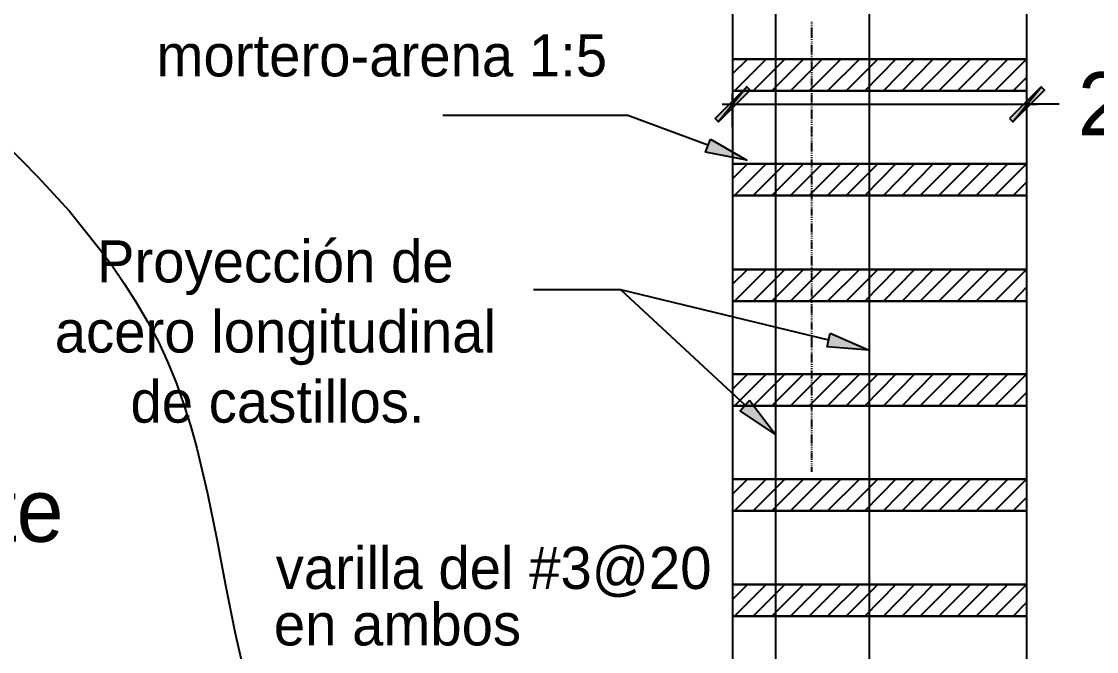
# Model space of a CAD drawing. Header units: metres. Extents: x 2.9 to 42.8, y 1.7 to 28.7.
# Drawn here: x 17.188 to 20.242, y 17.609 to 19.4 of the extents above; entities that cross this region are included whole.
import ezdxf

# ---------------------------------------------------------------- set-up
doc = ezdxf.new("R2010")
doc.units = ezdxf.units.M
for name, color, linetype in [('AMARILLO', 2, 'Continuous'), ('NEGRO', 7, 'Continuous'), ('RELLENO_NEGRO', 7, 'Continuous'), ('TEXTO', 7, 'Continuous')]:
    doc.layers.add(name, color=color, linetype=linetype)
doc.layers.add('RGB_118_118_118', color=7, linetype='Continuous', true_color=0x767676)
doc.layers.add('RGB_149_112_000', color=7, linetype='Continuous', true_color=0x957000)

msp = doc.modelspace()

# ---------------------------------------------------------------- hatches: boundary and pattern name
at = {"layer": 'RELLENO_NEGRO'}
h = msp.add_hatch(color=256, dxfattribs=at)
h.dxf.hatch_style = 1
h.paths.add_polyline_path([(19.2581, 19.2052), (19.2493, 19.214), (19.1682, 19.1153), (19.2581, 19.2052)])
h.paths.add_polyline_path([(19.2493, 19.214), (19.1682, 19.1153), (19.1594, 19.1241), (19.2493, 19.214)])
h = msp.add_hatch(color=256, dxfattribs=at)
h.dxf.hatch_style = 1
h.paths.add_polyline_path([(19.9954, 19.1241), (20.0043, 19.1153), (20.0854, 19.214), (19.9954, 19.1241)])
h.paths.add_polyline_path([(20.0043, 19.1153), (20.0854, 19.214), (20.0942, 19.2052), (20.0043, 19.1153)])
h = msp.add_hatch(color=256, dxfattribs=at)
h.dxf.hatch_style = 1
h.paths.add_polyline_path([(19.1453, 19.0659), (19.2493, 19.0059), (19.1311, 19.0288), (19.1453, 19.0659)])
h = msp.add_hatch(color=256, dxfattribs=at)
h.dxf.hatch_style = 1
h.paths.add_polyline_path([(19.4857, 18.5138), (19.5968, 18.4662), (19.4769, 18.475), (19.4857, 18.5138)])
h = msp.add_hatch(color=256, dxfattribs=at)
h.dxf.hatch_style = 1
h.paths.add_polyline_path([(19.2564, 18.3233), (19.3305, 18.2263), (19.2299, 18.2933), (19.2564, 18.3233)])

# ---------------------------------------------------------------- linework, layer by layer
at = {"layer": 'AMARILLO', "lineweight": -3}
for points in [[(19.4328, 19.3993), (19.4328, 19.3975)], [(19.4328, 19.394), (19.4328, 19.3922)], [(19.4328, 19.3887), (19.4328, 19.3869)], [(19.4328, 19.3834), (19.4328, 19.3816)], [(19.4328, 19.3798), (19.4328, 19.3781), (19.4328, 19.3746), (19.4328, 19.3728), (19.4328, 19.3693), (19.4328, 19.3675), (19.4328, 19.364), (19.4328, 19.3622), (19.4328, 19.3587), (19.4328, 19.3569)], [(19.4328, 19.3552), (19.4328, 19.3534)], [(19.4328, 19.3499), (19.4328, 19.3481)], [(19.4328, 19.3446), (19.4328, 19.3428)], [(19.4328, 19.3393), (19.4328, 19.3375)], [(19.4328, 19.334), (19.4328, 19.3322)], [(19.4328, 19.3305), (19.4328, 19.3287), (19.4328, 19.3252), (19.4328, 19.3234), (19.4328, 19.3199), (19.4328, 19.3181), (19.4328, 19.3146), (19.4328, 19.3128)], [(19.4328, 19.3111), (19.4328, 19.3093), (19.4328, 19.3075)], [(19.4328, 19.3058), (19.4328, 19.304)], [(19.4328, 19.3005), (19.4328, 19.2987)], [(19.4328, 19.2952), (19.4328, 19.2934)], [(19.4328, 19.2899), (19.4328, 19.2881)], [(19.4328, 19.2864), (19.4328, 19.2846), (19.4328, 19.2811), (19.4328, 19.2793), (19.4328, 19.2758), (19.4328, 19.274), (19.4328, 19.2705), (19.4328, 19.2687), (19.4328, 19.2652), (19.4328, 19.2634)], [(19.4328, 19.2617), (19.4328, 19.2599)], [(19.4328, 19.2564), (19.4328, 19.2546)], [(19.4328, 19.2511), (19.4328, 19.2493)], [(19.4328, 19.2458), (19.4328, 19.244)], [(19.4328, 19.2405), (19.4328, 19.2387)], [(19.4328, 19.237), (19.4328, 19.2352), (19.4328, 19.2317), (19.4328, 19.2299), (19.4328, 19.2264), (19.4328, 19.2246), (19.4328, 19.2211), (19.4328, 19.2193)], [(19.4328, 19.2176), (19.4328, 19.2158)], [(19.4328, 19.2123), (19.4328, 19.2105)], [(19.4328, 19.207), (19.4328, 19.2052)], [(19.4328, 19.2017), (19.4328, 19.1999)], [(19.4328, 19.1964), (19.4328, 19.1946)], [(19.4328, 19.1929), (19.4328, 19.1911), (19.4328, 19.1876), (19.4328, 19.1858), (19.4328, 19.1823), (19.4328, 19.1805), (19.4328, 19.177), (19.4328, 19.1752), (19.4328, 19.1717), (19.4328, 19.1699)], [(19.4328, 19.1682), (19.4328, 19.1664)], [(19.4328, 19.1629), (19.4328, 19.1611)], [(19.4328, 19.1576), (19.4328, 19.1558)], [(19.4328, 19.1523), (19.4328, 19.1505)], [(19.4328, 19.1488), (19.4328, 19.147), (19.4328, 19.1435), (19.4328, 19.1417), (19.4328, 19.1382), (19.4328, 19.1364), (19.4328, 19.1329), (19.4328, 19.1311), (19.4328, 19.1276), (19.4328, 19.1258)], [(19.4328, 19.1241), (19.4328, 19.1223)], [(19.4328, 19.1188), (19.4328, 19.117)], [(19.4328, 19.1135), (19.4328, 19.1117)], [(19.4328, 19.1082), (19.4328, 19.1064)], [(19.4328, 19.1029), (19.4328, 19.1012)], [(19.4328, 19.0994), (19.4328, 19.0976), (19.4328, 19.0941), (19.4328, 19.0923), (19.4328, 19.0888), (19.4328, 19.087), (19.4328, 19.0835), (19.4328, 19.0818)], [(19.4328, 19.08), (19.4328, 19.0782), (19.4328, 19.0765)], [(19.4328, 19.0747), (19.4328, 19.0729)], [(19.4328, 19.0694), (19.4328, 19.0676)], [(19.4328, 19.0641), (19.4328, 19.0623)], [(19.4328, 19.0588), (19.4328, 19.0571)], [(19.4328, 19.0553), (19.4328, 19.0535), (19.4328, 19.05), (19.4328, 19.0482), (19.4328, 19.0447), (19.4328, 19.0429), (19.4328, 19.0394), (19.4328, 19.0377), (19.4328, 19.0341), (19.4328, 19.0324)], [(19.4328, 19.0306), (19.4328, 19.0288)], [(19.4328, 19.0253), (19.4328, 19.0235)], [(19.4328, 19.02), (19.4328, 19.0183)], [(19.4328, 19.0147), (19.4328, 19.013)], [(19.4328, 19.0094), (19.4328, 19.0077)], [(19.4328, 19.0059), (19.4328, 19.0041), (19.4328, 19.0006), (19.4328, 18.9988), (19.4328, 18.9953), (19.4328, 18.9936), (19.4328, 18.99), (19.4328, 18.9883)], [(19.4328, 18.9865), (19.4328, 18.9847)], [(19.4328, 18.9812), (19.4328, 18.9794)], [(19.4328, 18.9759), (19.4328, 18.9742)], [(19.4328, 18.9706), (19.4328, 18.9689)], [(19.4328, 18.9653), (19.4328, 18.9636)], [(19.4328, 18.9618), (19.4328, 18.96), (19.4328, 18.9565), (19.4328, 18.9547), (19.4328, 18.9512), (19.4328, 18.9495), (19.4328, 18.9459), (19.4328, 18.9442), (19.4328, 18.9406), (19.4328, 18.9389)], [(19.4328, 18.9371), (19.4328, 18.9353)], [(19.4328, 18.9318), (19.4328, 18.9301)], [(19.4328, 18.9265), (19.4328, 18.9248)], [(19.4328, 18.9212), (19.4328, 18.9195)], [(19.4328, 18.9177), (19.4328, 18.9159), (19.4328, 18.9124), (19.4328, 18.9107), (19.4328, 18.9071), (19.4328, 18.9054), (19.4328, 18.9018), (19.4328, 18.9001), (19.4328, 18.8965), (19.4328, 18.8948)], [(19.4328, 18.893), (19.4328, 18.8912)], [(19.4328, 18.8877), (19.4328, 18.886)], [(19.4328, 18.8824), (19.4328, 18.8807)], [(19.4328, 18.8771), (19.4328, 18.8754)], [(19.4328, 18.8718), (19.4328, 18.8701)], [(19.4328, 18.8683), (19.4328, 18.8666), (19.4328, 18.863), (19.4328, 18.8613), (19.4328, 18.8577), (19.4328, 18.856), (19.4328, 18.8524), (19.4328, 18.8507)], [(19.4328, 18.8489), (19.4328, 18.8472)], [(19.4328, 18.8436), (19.4328, 18.8419)], [(19.4328, 18.8383), (19.4328, 18.8366)], [(19.4328, 18.833), (19.4328, 18.8313)], [(19.4328, 18.8278), (19.4328, 18.826)], [(19.4328, 18.8242), (19.4328, 18.8225), (19.4328, 18.8189), (19.4328, 18.8172), (19.4328, 18.8136), (19.4328, 18.8119), (19.4328, 18.8083), (19.4328, 18.8066), (19.4328, 18.8031), (19.4328, 18.8013)], [(19.4328, 18.7995), (19.4328, 18.7978)], [(19.4328, 18.7942), (19.4328, 18.7925)], [(19.4328, 18.7889), (19.4328, 18.7872)], [(19.4328, 18.7837), (19.4328, 18.7819)], [(19.4328, 18.7784), (19.4328, 18.7766)], [(19.4328, 18.7748), (19.4328, 18.7731), (19.4328, 18.7695), (19.4328, 18.7678), (19.4328, 18.7643), (19.4328, 18.7625), (19.4328, 18.759), (19.4328, 18.7572)], [(19.4328, 18.7554), (19.4328, 18.7537)], [(19.4328, 18.7501), (19.4328, 18.7484)], [(19.4328, 18.7448), (19.4328, 18.7431)], [(19.4328, 18.7396), (19.4328, 18.7378)], [(19.4328, 18.7343), (19.4328, 18.7325)], [(19.4328, 18.7307), (19.4328, 18.729), (19.4328, 18.7254), (19.4328, 18.7237), (19.4328, 18.7202), (19.4328, 18.7184), (19.4328, 18.7149), (19.4328, 18.7131), (19.4328, 18.7096), (19.4328, 18.7078)], [(19.4328, 18.706), (19.4328, 18.7043)], [(19.4328, 18.7008), (19.4328, 18.699)], [(19.4328, 18.6955), (19.4328, 18.6937)], [(19.4328, 18.6902), (19.4328, 18.6884)], [(19.4328, 18.6866), (19.4328, 18.6849), (19.4328, 18.6813), (19.4328, 18.6796), (19.4328, 18.6761), (19.4328, 18.6743), (19.4328, 18.6708), (19.4328, 18.669), (19.4328, 18.6655), (19.4328, 18.6637)], [(19.4328, 18.6619), (19.4328, 18.6602)], [(19.4328, 18.6567), (19.4328, 18.6549)], [(19.4328, 18.6514), (19.4328, 18.6496)], [(19.4328, 18.6461), (19.4328, 18.6443)], [(19.4328, 18.6408), (19.4328, 18.639)], [(19.4328, 18.6372), (19.4328, 18.6355), (19.4328, 18.632), (19.4328, 18.6302), (19.4328, 18.6267), (19.4328, 18.6249), (19.4328, 18.6214), (19.4328, 18.6196)], [(19.4328, 18.6178), (19.4328, 18.6161)], [(19.4328, 18.6126), (19.4328, 18.6108)], [(19.4328, 18.6073), (19.4328, 18.6055)], [(19.4328, 18.602), (19.4328, 18.6002)], [(19.4328, 18.5967), (19.4328, 18.5949)], [(19.4328, 18.5932), (19.4328, 18.5914), (19.4328, 18.5879), (19.4328, 18.5861), (19.4328, 18.5826), (19.4328, 18.5808), (19.4328, 18.5773), (19.4328, 18.5755), (19.4328, 18.572), (19.4328, 18.5702)], [(19.4328, 18.5685), (19.4328, 18.5667)], [(19.4328, 18.5632), (19.4328, 18.5614)], [(19.4328, 18.5579), (19.4328, 18.5561)], [(19.4328, 18.5526), (19.4328, 18.5508)], [(19.4328, 18.5473), (19.4328, 18.5455)], [(19.4328, 18.5438), (19.4328, 18.542), (19.4328, 18.5385), (19.4328, 18.5367), (19.4328, 18.5332), (19.4328, 18.5314), (19.4328, 18.5279), (19.4328, 18.5261)], [(19.4328, 18.5244), (19.4328, 18.5226)], [(19.4328, 18.5191), (19.4328, 18.5173)], [(19.4328, 18.5138), (19.4328, 18.512)], [(19.4328, 18.5085), (19.4328, 18.5067)], [(19.4328, 18.5032), (19.4328, 18.5014)], [(19.4328, 18.4997), (19.4328, 18.4979), (19.4328, 18.4944), (19.4328, 18.4926), (19.4328, 18.4891), (19.4328, 18.4873), (19.4328, 18.4838), (19.4328, 18.482), (19.4328, 18.4785), (19.4328, 18.4767)], [(19.4328, 18.475), (19.4328, 18.4732)], [(19.4328, 18.4697), (19.4328, 18.4679)], [(19.4328, 18.4644), (19.4328, 18.4626)], [(19.4328, 18.4591), (19.4328, 18.4573)], [(19.4328, 18.4556), (19.4328, 18.4538), (19.4328, 18.4503), (19.4328, 18.4485), (19.4328, 18.445), (19.4328, 18.4432), (19.4328, 18.4397), (19.4328, 18.4379), (19.4328, 18.4344), (19.4328, 18.4326)], [(19.4328, 18.4309), (19.4328, 18.4291)], [(19.4328, 18.4256), (19.4328, 18.4238)], [(19.4328, 18.4203), (19.4328, 18.4185)], [(19.4328, 18.415), (19.4328, 18.4132)], [(19.4328, 18.4097), (19.4328, 18.4079)], [(19.4328, 18.4062), (19.4328, 18.4044), (19.4328, 18.4009), (19.4328, 18.3991), (19.4328, 18.3956), (19.4328, 18.3938), (19.4328, 18.3903), (19.4328, 18.3885)], [(19.4328, 18.3868), (19.4328, 18.385)], [(19.4328, 18.3815), (19.4328, 18.3797)], [(19.4328, 18.3762), (19.4328, 18.3744)], [(19.4328, 18.3709), (19.4328, 18.3691)], [(19.4328, 18.3656), (19.4328, 18.3638)], [(19.4328, 18.3621), (19.4328, 18.3603), (19.4328, 18.3568), (19.4328, 18.355), (19.4328, 18.3515), (19.4328, 18.3497), (19.4328, 18.3462), (19.4328, 18.3444), (19.4328, 18.3409), (19.4328, 18.3392)], [(19.4328, 18.3374), (19.4328, 18.3356)], [(19.4328, 18.3321), (19.4328, 18.3303)], [(19.4328, 18.3268), (19.4328, 18.325)], [(19.4328, 18.3215), (19.4328, 18.3198)], [(19.4328, 18.3162), (19.4328, 18.3145)], [(19.4328, 18.3127), (19.4328, 18.3109), (19.4328, 18.3074), (19.4328, 18.3056), (19.4328, 18.3021), (19.4328, 18.3003), (19.4328, 18.2968), (19.4328, 18.2951)], [(19.4328, 18.2933), (19.4328, 18.2915)], [(19.4328, 18.288), (19.4328, 18.2862)], [(19.4328, 18.2827), (19.4328, 18.2809)], [(19.4328, 18.2774), (19.4328, 18.2757)], [(19.4328, 18.2721), (19.4328, 18.2704)], [(19.4328, 18.2686), (19.4328, 18.2668), (19.4328, 18.2633), (19.4328, 18.2615), (19.4328, 18.258), (19.4328, 18.2562), (19.4328, 18.2527), (19.4328, 18.251), (19.4328, 18.2474), (19.4328, 18.2457)], [(19.4328, 18.2439), (19.4328, 18.2421)], [(19.4328, 18.2386), (19.4328, 18.2368)], [(19.4328, 18.2333), (19.4328, 18.2316)], [(19.4328, 18.228), (19.4328, 18.2263)], [(19.4328, 18.2245), (19.4328, 18.2227), (19.4328, 18.2192), (19.4328, 18.2174), (19.4328, 18.2139), (19.4328, 18.2122), (19.4328, 18.2086), (19.4328, 18.2069), (19.4328, 18.2033), (19.4328, 18.2016)], [(19.4328, 18.1998), (19.4328, 18.198)], [(19.4328, 18.1945), (19.4328, 18.1928)], [(19.4328, 18.1892), (19.4328, 18.1875)], [(19.4328, 18.1839), (19.4328, 18.1822)], [(19.4328, 18.1786), (19.4328, 18.1769)], [(19.4328, 18.1751), (19.4328, 18.1733), (19.4328, 18.1698), (19.4328, 18.1681), (19.4328, 18.1645), (19.4328, 18.1628), (19.4328, 18.1592), (19.4328, 18.1575)], [(19.4328, 18.1557), (19.4328, 18.1539)], [(19.4328, 18.1504), (19.4328, 18.1487)], [(19.4328, 18.1451), (19.4328, 18.1434)], [(19.4328, 18.1398), (19.4328, 18.1381)], [(19.4328, 18.1345), (19.4328, 18.1328)], [(19.4328, 18.131), (19.4328, 18.1292), (19.4328, 18.1257), (19.4328, 18.124), (19.4328, 18.1204)]]:
    msp.add_lwpolyline(points, dxfattribs=at)
at = {"layer": 'NEGRO', "lineweight": -3}
for points in [[(19.3305, 21.1437), (19.3305, 16.8698), (19.3305, 16.8645), (19.3322, 16.8592), (19.334, 16.854), (19.3375, 16.8504), (19.341, 16.8451), (19.3446, 16.8434), (19.3499, 16.8398), (19.3552, 16.8381), (19.3604, 16.8381), (20.2247, 16.8381)], [(19.5968, 21.052), (19.5968, 16.9051)], [(19.1788, 19.1647), (20.0748, 19.1647)], [(20.1366, 19.1647), (20.0448, 19.1647)], [(19.1382, 19.0482), (18.9107, 19.1329), (18.385, 19.1329)], [(17.1415, 19.0535), (17.235, 18.9583), (17.3249, 18.8613), (17.3655, 18.8101), (17.4061, 18.759), (17.4449, 18.7078), (17.4801, 18.6549), (17.5154, 18.6002), (17.5472, 18.5455), (17.5772, 18.4891), (17.6036, 18.4309), (17.6283, 18.3709), (17.6495, 18.3109), (17.6689, 18.2492), (17.6865, 18.1875), (17.7165, 18.0587), (17.743, 17.9282), (17.7677, 17.7976), (17.7941, 17.6653), (17.8241, 17.5366)], [(19.244, 18.3092), (18.8912, 18.6372), (18.6425, 18.6372)], [(19.4822, 18.4944), (18.8912, 18.6372), (18.6425, 18.6372)]]:
    msp.add_lwpolyline(points, dxfattribs=at)
for points in [[(19.2087, 19.2934), (19.2087, 19.2035), (20.0448, 19.2035), (20.0448, 19.2934)], [(19.2493, 19.214), (19.1682, 19.1153), (19.1594, 19.1241)], [(19.2581, 19.2052), (19.2493, 19.214), (19.1682, 19.1153)], [(19.9954, 19.1241), (20.0043, 19.1153), (20.0854, 19.214)], [(20.0043, 19.1153), (20.0854, 19.214), (20.0942, 19.2052)], [(19.1453, 19.0659), (19.2493, 19.0059), (19.1311, 19.0288)], [(19.2087, 18.9953), (19.2087, 18.9054), (20.0448, 18.9054), (20.0448, 18.9953)], [(19.2087, 18.6955), (19.2087, 18.6055), (20.0448, 18.6055), (20.0448, 18.6955)], [(19.4857, 18.5138), (19.5968, 18.4662), (19.4769, 18.475)], [(19.2087, 18.3974), (19.2087, 18.3074), (20.0448, 18.3074), (20.0448, 18.3974)], [(19.2564, 18.3233), (19.3305, 18.2263), (19.2299, 18.2933)], [(19.2087, 18.0993), (19.2087, 18.0093), (20.0448, 18.0093), (20.0448, 18.0993)], [(19.2087, 17.7994), (19.2087, 17.7094), (20.0448, 17.7094), (20.0448, 17.7994)]]:
    msp.add_lwpolyline(points, close=True, dxfattribs=at)
at = {"layer": 'RGB_118_118_118', "lineweight": -3}
for points in [[(19.2087, 19.0994), (19.2087, 19.1946)], [(20.0448, 19.0994), (20.0448, 19.1946)]]:
    msp.add_lwpolyline(points, dxfattribs=at)
at = {"layer": 'RGB_149_112_000', "lineweight": -3}
for points in [[(19.2087, 19.5016), (19.2087, 19.2934), (20.0448, 19.2934), (20.0448, 19.5016)], [(19.2087, 19.2035), (19.2087, 18.9953), (20.0448, 18.9953), (20.0448, 19.2035)], [(19.2087, 18.9054), (19.2087, 18.6955), (20.0448, 18.6955), (20.0448, 18.9054)], [(19.2087, 18.6055), (19.2087, 18.3974), (20.0448, 18.3974), (20.0448, 18.6055)], [(19.2087, 18.3074), (19.2087, 18.0993), (20.0448, 18.0993), (20.0448, 18.3074)], [(19.2087, 18.0093), (19.2087, 17.7994), (20.0448, 17.7994), (20.0448, 18.0093)], [(19.2087, 17.7094), (19.2087, 17.5013), (20.0448, 17.5013), (20.0448, 17.7094)]]:
    msp.add_lwpolyline(points, close=True, dxfattribs=at)
for points in [[(19.2087, 19.2511), (19.2511, 19.2934)], [(19.214, 19.2035), (19.304, 19.2934)], [(19.267, 19.2035), (19.3569, 19.2934)], [(19.3199, 19.2035), (19.4098, 19.2934)], [(19.3728, 19.2035), (19.4628, 19.2934)], [(19.4257, 19.2035), (19.5157, 19.2934)], [(19.4786, 19.2035), (19.5686, 19.2934)], [(19.5315, 19.2035), (19.6215, 19.2934)], [(19.5845, 19.2035), (19.6727, 19.2934)], [(19.6374, 19.2035), (19.7256, 19.2934)], [(19.6903, 19.2035), (19.7785, 19.2934)], [(19.7414, 19.2035), (19.8314, 19.2934)], [(19.7944, 19.2035), (19.8843, 19.2934)], [(19.8473, 19.2035), (19.9372, 19.2934)], [(19.9002, 19.2035), (19.9902, 19.2934)], [(19.9531, 19.2035), (20.0431, 19.2934)], [(20.006, 19.2035), (20.0448, 19.2423)], [(19.2087, 18.953), (19.2511, 18.9953)], [(19.214, 18.9054), (19.304, 18.9953)], [(19.267, 18.9054), (19.3569, 18.9953)], [(19.3199, 18.9054), (19.4098, 18.9953)], [(19.3728, 18.9054), (19.4628, 18.9953)], [(19.4257, 18.9054), (19.5157, 18.9953)], [(19.4786, 18.9054), (19.5686, 18.9953)], [(19.5315, 18.9054), (19.6215, 18.9953)], [(19.5845, 18.9054), (19.6727, 18.9953)], [(19.6374, 18.9054), (19.7256, 18.9953)], [(19.6903, 18.9054), (19.7785, 18.9953)], [(19.7414, 18.9054), (19.8314, 18.9953)], [(19.7944, 18.9054), (19.8843, 18.9953)], [(19.8473, 18.9054), (19.9372, 18.9953)], [(19.9002, 18.9054), (19.9902, 18.9953)], [(19.9531, 18.9054), (20.0431, 18.9953)], [(20.006, 18.9054), (20.0448, 18.9442)], [(19.2087, 18.6531), (19.2511, 18.6955)], [(19.214, 18.6055), (19.304, 18.6955)], [(19.267, 18.6055), (19.3569, 18.6955)], [(19.3199, 18.6055), (19.4098, 18.6955)], [(19.3728, 18.6055), (19.4628, 18.6955)], [(19.4257, 18.6055), (19.5157, 18.6955)], [(19.4786, 18.6055), (19.5686, 18.6955)], [(19.5315, 18.6055), (19.6215, 18.6955)], [(19.5845, 18.6055), (19.6727, 18.6955)], [(19.6374, 18.6055), (19.7256, 18.6955)], [(19.6903, 18.6055), (19.7785, 18.6955)], [(19.7414, 18.6055), (19.8314, 18.6955)], [(19.7944, 18.6055), (19.8843, 18.6955)], [(19.8473, 18.6055), (19.9372, 18.6955)], [(19.9002, 18.6055), (19.9902, 18.6955)], [(19.9531, 18.6055), (20.0431, 18.6955)], [(20.006, 18.6055), (20.0448, 18.6461)], [(19.2087, 18.355), (19.2511, 18.3974)], [(19.214, 18.3074), (19.304, 18.3974)], [(19.267, 18.3074), (19.3569, 18.3974)], [(19.3199, 18.3074), (19.4098, 18.3974)], [(19.3728, 18.3074), (19.4628, 18.3974)], [(19.4257, 18.3074), (19.5157, 18.3974)], [(19.4786, 18.3074), (19.5686, 18.3974)], [(19.5315, 18.3074), (19.6215, 18.3974)], [(19.5845, 18.3074), (19.6727, 18.3974)], [(19.6374, 18.3074), (19.7256, 18.3974)], [(19.6903, 18.3074), (19.7785, 18.3974)], [(19.7414, 18.3074), (19.8314, 18.3974)], [(19.7944, 18.3074), (19.8843, 18.3974)], [(19.8473, 18.3074), (19.9372, 18.3974)], [(19.9002, 18.3074), (19.9902, 18.3974)], [(19.9531, 18.3074), (20.0431, 18.3974)], [(20.006, 18.3074), (20.0448, 18.3462)], [(19.2087, 18.0569), (19.2511, 18.0993)], [(19.214, 18.0093), (19.304, 18.0993)], [(19.267, 18.0093), (19.3569, 18.0993)], [(19.3199, 18.0093), (19.4098, 18.0993)], [(19.3728, 18.0093), (19.4628, 18.0993)], [(19.4257, 18.0093), (19.5157, 18.0993)], [(19.4786, 18.0093), (19.5686, 18.0993)], [(19.5315, 18.0093), (19.6215, 18.0993)], [(19.5845, 18.0093), (19.6727, 18.0993)], [(19.6374, 18.0093), (19.7256, 18.0993)], [(19.6903, 18.0093), (19.7785, 18.0993)], [(19.7414, 18.0093), (19.8314, 18.0993)], [(19.7944, 18.0093), (19.8843, 18.0993)], [(19.8473, 18.0093), (19.9372, 18.0993)], [(19.9002, 18.0093), (19.9902, 18.0993)], [(19.9531, 18.0093), (20.0431, 18.0993)], [(20.006, 18.0093), (20.0448, 18.0481)], [(19.2087, 17.7571), (19.2511, 17.7994)], [(19.214, 17.7094), (19.304, 17.7994)], [(19.267, 17.7094), (19.3569, 17.7994)], [(19.3199, 17.7094), (19.4098, 17.7994)], [(19.3728, 17.7094), (19.4628, 17.7994)], [(19.4257, 17.7094), (19.5157, 17.7994)], [(19.4786, 17.7094), (19.5686, 17.7994)], [(19.5315, 17.7094), (19.6215, 17.7994)], [(19.5845, 17.7094), (19.6727, 17.7994)], [(19.6374, 17.7094), (19.7256, 17.7994)], [(19.6903, 17.7094), (19.7785, 17.7994)], [(19.7414, 17.7094), (19.8314, 17.7994)], [(19.7944, 17.7094), (19.8843, 17.7994)], [(19.8473, 17.7094), (19.9372, 17.7994)], [(19.9002, 17.7094), (19.9902, 17.7994)], [(19.9531, 17.7094), (20.0431, 17.7994)], [(20.006, 17.7094), (20.0448, 17.75)]]:
    msp.add_lwpolyline(points, dxfattribs=at)

# ---------------------------------------------------------------- texts
at = {"layer": 'TEXTO', "color": 18, "true_color": 0x000000}
for s, height, p in [('mortero-arena 1:5', 0.1196, (17.5719, 19.244)), ('28 cm', 0.1794, (20.1895, 19.0765)), ('Proyección de', 0.1196, (17.4025, 18.6584)), ('acero longitudinal', 0.1196, (17.2826, 18.4591)), ('de castillos.', 0.1196, (17.4978, 18.2598)), ('estrato resistente', 0.1794, (15.4675, 17.9211)), ('varilla del #3@20', 0.1196, (17.9105, 17.7871)), ('en ambos', 0.1196, (17.9052, 17.6265))]:
    msp.add_text(s, height=height, dxfattribs=at).set_placement(p)

doc.saveas('drawing.dxf')
